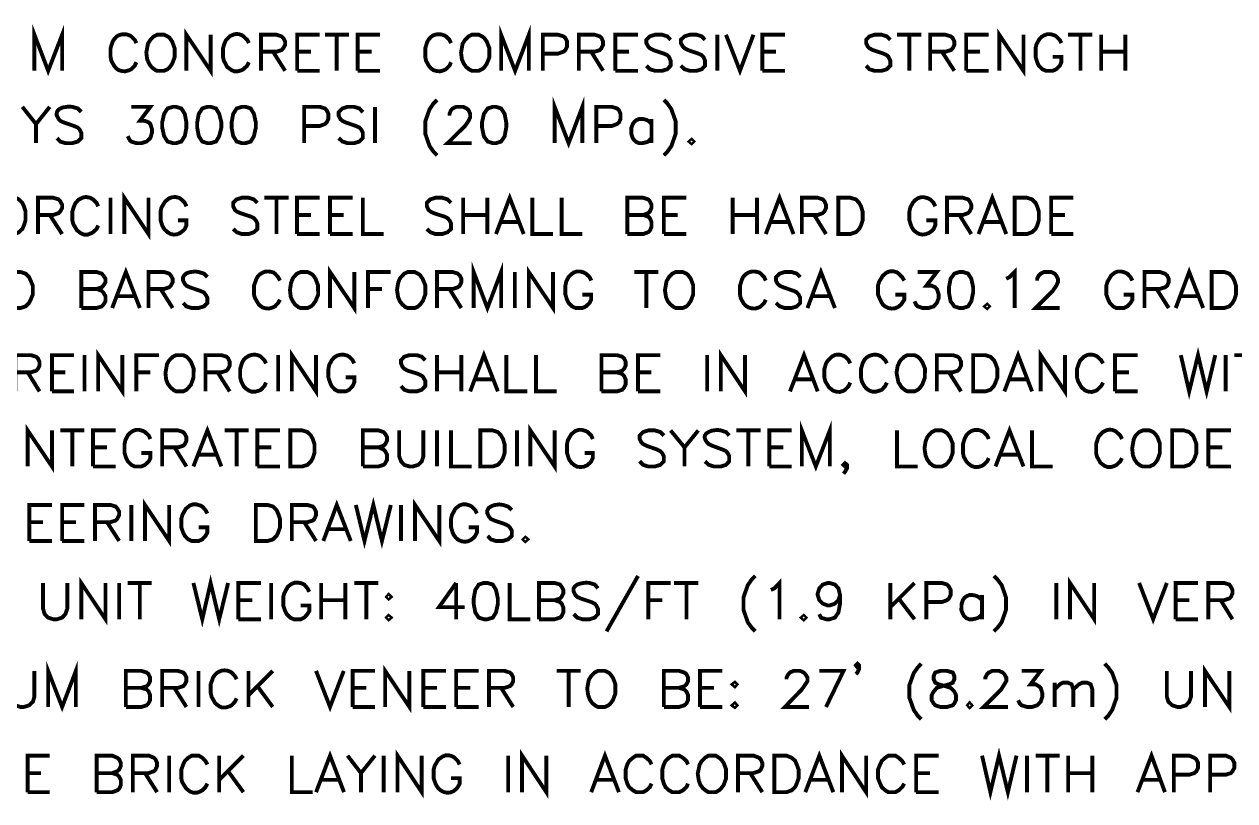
# Model space of a CAD drawing. Header units: millimetres. Extents: x 14 to 202, y 15 to 268.
# Drawn here: x 53.7 to 133.1, y 75.5 to 126.4 of the extents above; entities that cross this region are included whole.
import ezdxf

# ---------------------------------------------------------------- set-up
doc = ezdxf.new("R2010")
doc.units = ezdxf.units.MM
doc.layers.add('P', color=7, linetype='Continuous')

msp = doc.modelspace()

# ---------------------------------------------------------------- linework, layer by layer
at = {"layer": 'P', "const_width": 0.254}
for points in [[(54.416, 123.366), (54.416, 125.73), (55.316, 123.366), (56.233, 125.73), (56.233, 123.366)], [(85.019, 123.366), (85.019, 125.73), (85.937, 123.366), (86.836, 125.73), (86.836, 123.366)], [(61.101, 125.183), (60.995, 125.395), (60.766, 125.624), (60.678, 125.677), (60.484, 125.748), (60.29, 125.765), (60.113, 125.748), (59.937, 125.695), (59.778, 125.589), (59.655, 125.448), (59.549, 125.289), (59.514, 125.183), (59.408, 124.848), (59.408, 124.284), (59.461, 124.019), (59.637, 123.702), (59.778, 123.525), (59.955, 123.402), (60.166, 123.349), (60.378, 123.331), (60.625, 123.402), (60.766, 123.472), (60.995, 123.702), (61.101, 123.931)], [(62.459, 125.73), (62.248, 125.624), (62.018, 125.395), (61.86, 125.148), (61.754, 124.566), (61.807, 124.125), (61.93, 123.843), (62.089, 123.613), (62.318, 123.437), (62.459, 123.366), (62.918, 123.366), (63.147, 123.472), (63.271, 123.578), (63.447, 123.825), (63.606, 124.248), (63.606, 124.848), (63.447, 125.289), (63.271, 125.536), (63.147, 125.624), (62.918, 125.73), (62.459, 125.73), (62.459, 125.73)], [(64.382, 123.366), (64.382, 125.73), (65.969, 123.366), (65.969, 125.73)], [(68.474, 125.183), (68.368, 125.395), (68.121, 125.624), (68.033, 125.695), (67.839, 125.765), (67.663, 125.783), (67.486, 125.748), (67.239, 125.642), (66.975, 125.377), (66.887, 125.183), (66.781, 124.848), (66.781, 124.284), (66.834, 124.037), (67.063, 123.613), (67.328, 123.419), (67.522, 123.331), (67.751, 123.331), (67.998, 123.402), (68.121, 123.472), (68.368, 123.702), (68.474, 123.931)], [(69.268, 123.366), (69.268, 125.73), (70.291, 125.73), (70.626, 125.624), (70.732, 125.518), (70.855, 125.289), (70.855, 125.06), (70.732, 124.848), (70.626, 124.725), (70.291, 124.619), (69.268, 124.619)], [(71.649, 123.366), (71.649, 125.73), (73.131, 125.73)], [(73.466, 125.73), (75.053, 125.73)], [(74.242, 125.73), (74.242, 123.366)], [(75.618, 123.366), (75.618, 125.73), (77.082, 125.73)], [(81.739, 125.183), (81.633, 125.395), (81.403, 125.624), (81.315, 125.677), (81.121, 125.748), (80.927, 125.765), (80.751, 125.748), (80.574, 125.695), (80.416, 125.589), (80.292, 125.448), (80.186, 125.289), (80.151, 125.183), (80.045, 124.848), (80.045, 124.284), (80.098, 124.019), (80.275, 123.702), (80.416, 123.525), (80.592, 123.402), (80.804, 123.349), (81.015, 123.331), (81.262, 123.402), (81.403, 123.472), (81.633, 123.702), (81.739, 123.931)], [(83.097, 125.73), (82.885, 125.624), (82.656, 125.395), (82.497, 125.148), (82.391, 124.566), (82.444, 124.125), (82.568, 123.843), (82.726, 123.613), (82.956, 123.437), (83.097, 123.366), (83.555, 123.366), (83.767, 123.472), (83.891, 123.56), (84.067, 123.807), (84.243, 124.231), (84.243, 124.866), (84.067, 125.307), (83.891, 125.536), (83.767, 125.624), (83.555, 125.73), (83.097, 125.73), (83.097, 125.73)], [(87.753, 123.366), (87.753, 125.73), (88.759, 125.73), (89.112, 125.624), (89.235, 125.518), (89.341, 125.289), (89.341, 124.954), (89.235, 124.725), (89.112, 124.619), (88.759, 124.495), (87.753, 124.495)], [(90.117, 123.366), (90.117, 125.73), (91.158, 125.73), (91.493, 125.624), (91.599, 125.518), (91.705, 125.289), (91.705, 125.06), (91.599, 124.848), (91.493, 124.725), (91.158, 124.619), (90.117, 124.619)], [(92.516, 123.366), (92.516, 125.73), (93.998, 125.73)], [(96.132, 125.395), (95.92, 125.624), (95.585, 125.73), (95.109, 125.73), (94.774, 125.624), (94.544, 125.395), (94.544, 125.183), (94.668, 124.954), (94.774, 124.848), (95.003, 124.725), (95.691, 124.495), (95.92, 124.389), (96.026, 124.284), (96.132, 124.037), (96.132, 123.702), (95.92, 123.472), (95.585, 123.366), (95.109, 123.366), (94.774, 123.472), (94.544, 123.702)], [(98.39, 125.395), (98.178, 125.624), (97.843, 125.73), (97.384, 125.73), (97.049, 125.624), (96.802, 125.395), (96.802, 125.183), (96.943, 124.954), (97.049, 124.848), (97.278, 124.725), (97.949, 124.495), (98.178, 124.389), (98.284, 124.284), (98.39, 124.037), (98.39, 123.702), (98.178, 123.472), (97.843, 123.366), (97.384, 123.366), (97.049, 123.472), (96.802, 123.702)], [(99.201, 125.73), (99.201, 123.366)], [(99.766, 125.73), (100.683, 123.366), (101.565, 125.73)], [(102.147, 123.366), (102.147, 125.73), (103.628, 125.73)], [(110.543, 125.395), (110.314, 125.624), (109.978, 125.73), (109.502, 125.73), (109.167, 125.624), (108.955, 125.395), (108.955, 125.183), (109.061, 124.954), (109.167, 124.848), (109.396, 124.725), (110.084, 124.495), (110.314, 124.389), (110.419, 124.284), (110.543, 124.037), (110.543, 123.702), (110.314, 123.472), (109.978, 123.366), (109.502, 123.366), (109.167, 123.472), (108.955, 123.702)], [(110.984, 125.73), (112.571, 125.73)], [(111.795, 125.73), (111.795, 123.366)], [(113.153, 123.366), (113.153, 125.73), (114.159, 125.73), (114.512, 125.624), (114.635, 125.518), (114.741, 125.289), (114.741, 125.06), (114.635, 124.848), (114.512, 124.725), (114.159, 124.619), (113.153, 124.619)], [(115.517, 123.366), (115.517, 125.73), (116.999, 125.73)], [(117.687, 123.366), (117.687, 125.73), (119.274, 123.366), (119.274, 125.73)], [(121.761, 125.183), (121.655, 125.395), (121.426, 125.624), (121.303, 125.695), (121.056, 125.765), (120.826, 125.765), (120.632, 125.695), (120.456, 125.589), (120.297, 125.413), (120.121, 125.095), (120.068, 124.848), (120.068, 124.284), (120.174, 123.931), (120.28, 123.702), (120.509, 123.472), (120.756, 123.366), (121.197, 123.366), (121.426, 123.472), (121.655, 123.702), (121.761, 123.931), (121.761, 124.284), (121.197, 124.284)], [(122.202, 125.73), (123.79, 125.73)], [(123.014, 125.73), (123.014, 123.366)], [(124.372, 125.73), (124.372, 123.366)], [(125.959, 125.73), (125.959, 123.366)], [(70.062, 124.619), (70.855, 123.366)], [(71.649, 124.619), (72.549, 124.619)], [(75.618, 124.619), (76.535, 124.619)], [(90.928, 124.619), (91.705, 123.366)], [(92.516, 124.619), (93.416, 124.619)], [(102.147, 124.619), (103.046, 124.619)], [(113.93, 124.619), (114.741, 123.366)], [(115.517, 124.619), (116.434, 124.619)], [(124.372, 124.619), (125.959, 124.619)], [(71.649, 123.366), (73.131, 123.366)], [(75.618, 123.366), (77.082, 123.366)], [(92.516, 123.366), (93.998, 123.366)], [(102.147, 123.366), (103.628, 123.366)], [(115.517, 123.366), (116.999, 123.366)], [(80.821, 121.461), (80.592, 121.232), (80.328, 120.844), (80.045, 120.05), (80.045, 119.239), (80.328, 118.428), (80.592, 118.057), (80.821, 117.828)], [(88.53, 118.622), (88.53, 121.003), (89.447, 118.622), (90.346, 121.003), (90.346, 118.622)], [(95.691, 121.461), (95.92, 121.232), (96.185, 120.844), (96.467, 120.05), (96.467, 119.239), (96.185, 118.428), (95.92, 118.057), (95.691, 117.828)], [(53.622, 121.003), (54.522, 119.874), (54.522, 118.622)], [(55.421, 121.003), (54.522, 119.874)], [(57.485, 120.668), (57.256, 120.897), (56.903, 121.003), (56.656, 121.02), (56.303, 120.968), (56.109, 120.897), (55.951, 120.773), (55.898, 120.668), (55.88, 120.579), (55.88, 120.438), (56.003, 120.209), (56.109, 120.086), (56.339, 119.98), (57.009, 119.75), (57.256, 119.645), (57.362, 119.539), (57.485, 119.309), (57.485, 118.957), (57.256, 118.727), (56.903, 118.622), (56.444, 118.622), (56.109, 118.727), (55.898, 118.957)], [(60.766, 121.003), (62.018, 121.003), (61.33, 120.086), (61.666, 120.086), (61.913, 119.98), (62.018, 119.874), (62.124, 119.539), (62.124, 119.309), (62.018, 118.957), (61.771, 118.727), (61.436, 118.622), (61.101, 118.622), (60.766, 118.727), (60.66, 118.833), (60.537, 119.08)], [(63.5, 121.003), (63.147, 120.897), (62.918, 120.544), (62.794, 119.98), (62.794, 119.645), (62.918, 119.08), (63.147, 118.727), (63.5, 118.622), (63.712, 118.622), (64.047, 118.727), (64.276, 119.08), (64.382, 119.645), (64.382, 119.98), (64.276, 120.544), (64.047, 120.897), (63.712, 121.003), (63.5, 121.003), (63.5, 121.003)], [(65.758, 121.003), (65.423, 120.897), (65.193, 120.544), (65.088, 119.98), (65.088, 119.645), (65.193, 119.08), (65.423, 118.727), (65.758, 118.622), (65.969, 118.622), (66.322, 118.727), (66.534, 119.08), (66.675, 119.645), (66.675, 119.98), (66.534, 120.544), (66.322, 120.897), (65.969, 121.003), (65.758, 121.003), (65.758, 121.003)], [(68.016, 121.003), (67.68, 120.897), (67.451, 120.544), (67.345, 119.98), (67.345, 119.645), (67.451, 119.08), (67.68, 118.727), (68.016, 118.622), (68.263, 118.622), (68.598, 118.727), (68.809, 119.08), (68.933, 119.645), (68.933, 119.98), (68.809, 120.544), (68.598, 120.897), (68.263, 121.003), (68.016, 121.003), (68.016, 121.003)], [(72.108, 118.622), (72.108, 121.003), (73.131, 121.003), (73.466, 120.897), (73.572, 120.791), (73.695, 120.544), (73.695, 120.209), (73.572, 119.98), (73.466, 119.874), (73.131, 119.75), (72.108, 119.75)], [(75.953, 120.65), (75.724, 120.897), (75.389, 121.003), (74.948, 121.003), (74.613, 120.897), (74.366, 120.65), (74.366, 120.421), (74.471, 120.209), (74.613, 120.086), (74.824, 119.98), (75.494, 119.75), (75.724, 119.645), (75.83, 119.539), (75.953, 119.309), (75.953, 118.957), (75.724, 118.727), (75.389, 118.622), (74.948, 118.622), (74.613, 118.727), (74.366, 118.957)], [(76.747, 121.003), (76.747, 118.622)], [(81.633, 120.421), (81.633, 120.544), (81.739, 120.791), (81.844, 120.897), (82.074, 121.003), (82.55, 121.003), (82.762, 120.897), (82.885, 120.791), (82.991, 120.544), (82.991, 120.315), (82.885, 120.086), (82.656, 119.75), (81.509, 118.622), (83.097, 118.622)], [(84.473, 121.003), (84.138, 120.897), (83.891, 120.544), (83.767, 119.98), (83.767, 119.645), (83.891, 119.063), (84.138, 118.727), (84.473, 118.622), (84.684, 118.622), (85.019, 118.727), (85.249, 119.063), (85.355, 119.645), (85.355, 119.98), (85.249, 120.544), (85.019, 120.897), (84.684, 121.003), (84.473, 121.003), (84.473, 121.003)], [(91.264, 118.622), (91.264, 121.003), (92.287, 121.003), (92.622, 120.897), (92.745, 120.791), (92.851, 120.544), (92.851, 120.209), (92.745, 119.98), (92.622, 119.874), (92.287, 119.75), (91.264, 119.75)], [(94.88, 119.874), (94.668, 120.086), (94.527, 120.156), (94.298, 120.209), (94.086, 120.209), (93.909, 120.138), (93.768, 120.033), (93.663, 119.892), (93.557, 119.627), (93.557, 119.239), (93.645, 118.957), (93.751, 118.816), (93.892, 118.692), (94.068, 118.622), (94.28, 118.622), (94.527, 118.674), (94.668, 118.727), (94.88, 118.957)], [(94.88, 120.209), (94.88, 118.622)], [(97.508, 118.833), (97.384, 118.727), (97.508, 118.622), (97.614, 118.727), (97.508, 118.833), (97.508, 118.833)], [(52.723, 115.041), (52.476, 114.935), (52.246, 114.706), (52.123, 114.459), (52.017, 113.859), (52.07, 113.4), (52.176, 113.136), (52.352, 112.889), (52.582, 112.713), (52.723, 112.66), (53.164, 112.66), (53.393, 112.783), (53.622, 112.995), (53.728, 113.224), (53.834, 113.559), (53.834, 114.141), (53.728, 114.476), (53.622, 114.706), (53.393, 114.935), (53.164, 115.041), (52.723, 115.041), (52.723, 115.041)], [(54.645, 112.66), (54.645, 115.041), (55.651, 115.041), (56.003, 114.935), (56.109, 114.812), (56.233, 114.582), (56.233, 114.371), (56.109, 114.141), (56.003, 114.035), (55.651, 113.912), (54.645, 113.912)], [(58.596, 114.476), (58.491, 114.706), (58.261, 114.935), (58.067, 115.041), (57.785, 115.094), (57.609, 115.058), (57.45, 114.988), (57.291, 114.9), (57.097, 114.67), (57.009, 114.476), (56.903, 114.141), (56.903, 113.559), (56.956, 113.33), (57.203, 112.907), (57.485, 112.695), (57.679, 112.624), (57.908, 112.624), (58.138, 112.713), (58.261, 112.783), (58.491, 112.995), (58.596, 113.224)], [(59.408, 115.041), (59.408, 112.66)], [(60.307, 112.66), (60.307, 115.041), (61.895, 112.66), (61.895, 115.041)], [(64.382, 114.476), (64.276, 114.706), (64.047, 114.935), (63.923, 115.023), (63.676, 115.094), (63.447, 115.076), (63.253, 115.006), (62.988, 114.794), (62.742, 114.388), (62.689, 114.141), (62.689, 113.559), (62.794, 113.224), (62.918, 112.995), (63.165, 112.765), (63.359, 112.66), (63.553, 112.624), (63.765, 112.642), (63.976, 112.73), (64.17, 112.889), (64.276, 112.995), (64.382, 113.224), (64.382, 113.559), (63.835, 113.559)], [(69.039, 114.706), (68.809, 114.935), (68.457, 115.041), (68.016, 115.041), (67.68, 114.935), (67.451, 114.706), (67.451, 114.476), (67.557, 114.247), (67.68, 114.141), (67.91, 114.035), (68.598, 113.806), (68.809, 113.7), (68.933, 113.559), (69.039, 113.348), (69.039, 112.995), (68.809, 112.783), (68.457, 112.66), (68.016, 112.66), (67.68, 112.783), (67.451, 112.995)], [(69.497, 115.041), (71.085, 115.041)], [(70.291, 115.041), (70.291, 112.66)], [(71.632, 112.66), (71.632, 115.041), (73.113, 115.041)], [(73.801, 112.66), (73.801, 115.041), (75.283, 115.041)], [(75.953, 115.041), (75.953, 112.66), (77.311, 112.66)], [(81.739, 114.706), (81.509, 114.935), (81.157, 115.041), (80.716, 115.041), (80.38, 114.935), (80.151, 114.706), (80.151, 114.476), (80.257, 114.247), (80.38, 114.141), (80.592, 114.035), (81.298, 113.806), (81.509, 113.7), (81.633, 113.559), (81.739, 113.348), (81.739, 112.995), (81.509, 112.783), (81.157, 112.66), (80.716, 112.66), (80.38, 112.783), (80.151, 112.995)], [(82.532, 115.041), (82.532, 112.66)], [(84.12, 115.041), (84.12, 112.66)], [(84.684, 112.66), (85.584, 115.041), (86.501, 112.66)], [(87.066, 115.041), (87.066, 112.66), (88.424, 112.66)], [(88.988, 115.041), (88.988, 112.66), (90.346, 112.66)], [(93.292, 112.66), (93.292, 115.041), (94.333, 115.041), (94.668, 114.935), (94.774, 114.812), (94.88, 114.582), (94.88, 114.371), (94.774, 114.141), (94.668, 114.035), (94.333, 113.912), (93.292, 113.912)], [(95.691, 112.66), (95.691, 115.041), (97.173, 115.041)], [(100.207, 115.041), (100.207, 112.66)], [(101.794, 115.041), (101.794, 112.66)], [(102.376, 112.66), (103.276, 115.041), (104.193, 112.66)], [(104.74, 112.66), (104.74, 115.041), (105.78, 115.041), (106.116, 114.935), (106.221, 114.812), (106.327, 114.582), (106.327, 114.371), (106.221, 114.141), (106.116, 114.035), (105.78, 113.912), (104.74, 113.912)], [(107.139, 112.66), (107.139, 115.041), (107.915, 115.041), (108.285, 114.935), (108.497, 114.706), (108.62, 114.476), (108.726, 114.141), (108.726, 113.559), (108.62, 113.224), (108.497, 112.995), (108.285, 112.783), (107.915, 112.66), (107.139, 112.66), (107.139, 112.66)], [(113.489, 114.476), (113.383, 114.706), (113.153, 114.935), (113.012, 115.006), (112.765, 115.076), (112.554, 115.076), (112.342, 115.006), (112.166, 114.882), (112.025, 114.723), (111.848, 114.406), (111.795, 114.141), (111.795, 113.559), (111.901, 113.224), (111.954, 113.101), (112.078, 112.907), (112.254, 112.765), (112.448, 112.66), (112.66, 112.624), (112.889, 112.66), (113.101, 112.748), (113.295, 112.889), (113.383, 112.995), (113.489, 113.224), (113.489, 113.559), (112.907, 113.559)], [(114.265, 112.66), (114.265, 115.041), (115.305, 115.041), (115.641, 114.935), (115.746, 114.812), (115.852, 114.582), (115.852, 114.371), (115.746, 114.141), (115.641, 114.035), (115.305, 113.912), (114.265, 113.912)], [(116.328, 112.66), (117.228, 115.041), (118.145, 112.66)], [(118.692, 112.66), (118.692, 115.041), (119.503, 115.041), (119.839, 114.935), (120.068, 114.706), (120.174, 114.476), (120.28, 114.141), (120.28, 113.559), (120.174, 113.224), (120.068, 112.995), (119.839, 112.783), (119.503, 112.66), (118.692, 112.66), (118.692, 112.66)], [(121.091, 112.66), (121.091, 115.041), (122.537, 115.041)], [(55.421, 113.912), (56.233, 112.66)], [(71.632, 113.912), (72.549, 113.912)], [(73.801, 113.912), (74.701, 113.912)], [(82.532, 113.912), (84.12, 113.912)], [(85.019, 113.453), (86.166, 113.453)], [(94.333, 113.912), (94.668, 113.806), (94.774, 113.7), (94.88, 113.453), (94.88, 113.118), (94.774, 112.889), (94.668, 112.783), (94.333, 112.66), (93.292, 112.66)], [(95.691, 113.912), (96.591, 113.912)], [(100.207, 113.912), (101.794, 113.912)], [(102.711, 113.453), (103.858, 113.453)], [(105.551, 113.912), (106.327, 112.66)], [(115.076, 113.912), (115.852, 112.66)], [(116.664, 113.453), (117.81, 113.453)], [(121.091, 113.912), (121.991, 113.912)], [(71.632, 112.66), (73.113, 112.66)], [(73.801, 112.66), (75.283, 112.66)], [(95.691, 112.66), (97.173, 112.66)], [(121.091, 112.66), (122.537, 112.66)], [(59.514, 107.809), (60.413, 110.173), (61.33, 107.809)], [(73.801, 107.809), (73.801, 110.173), (75.389, 107.809), (75.389, 110.173)], [(83.22, 107.809), (83.22, 110.173), (84.12, 107.809), (85.019, 110.173), (85.019, 107.809)], [(86.836, 107.809), (86.836, 110.173), (88.424, 107.809), (88.424, 110.173)], [(105.11, 107.809), (105.992, 110.173), (106.909, 107.809)], [(111.46, 109.608), (111.319, 109.837), (111.09, 110.067), (110.966, 110.155), (110.719, 110.225), (110.49, 110.208), (110.296, 110.137), (110.049, 109.926), (109.802, 109.52), (109.732, 109.273), (109.732, 108.691), (109.873, 108.356), (109.926, 108.25), (110.049, 108.038), (110.225, 107.897), (110.419, 107.809), (110.631, 107.774), (110.843, 107.791), (111.054, 107.879), (111.248, 108.038), (111.319, 108.144), (111.46, 108.356), (111.46, 108.691), (110.878, 108.691)], [(118.145, 109.732), (118.357, 109.837), (118.692, 110.173), (118.692, 107.809)], [(129.258, 107.809), (130.14, 110.173), (131.057, 107.809)], [(52.723, 107.809), (52.723, 110.173), (53.499, 110.173), (53.834, 110.067), (54.063, 109.837), (54.169, 109.608), (54.31, 109.273), (54.31, 108.691), (54.169, 108.356), (54.063, 108.144), (53.834, 107.915), (53.499, 107.809), (52.723, 107.809), (52.723, 107.809)], [(57.485, 107.809), (57.485, 110.173), (58.491, 110.173), (58.826, 110.067), (58.932, 109.943), (59.073, 109.732), (59.073, 109.502), (58.932, 109.273), (58.826, 109.167), (58.491, 109.061), (57.485, 109.061)], [(61.895, 107.809), (61.895, 110.173), (62.918, 110.173), (63.253, 110.067), (63.359, 109.943), (63.482, 109.732), (63.482, 109.502), (63.359, 109.273), (63.253, 109.167), (62.918, 109.061), (61.895, 109.061)], [(65.758, 109.837), (65.528, 110.067), (65.176, 110.173), (64.946, 110.208), (64.576, 110.155), (64.382, 110.084), (64.241, 109.961), (64.17, 109.855), (64.153, 109.767), (64.153, 109.626), (64.276, 109.396), (64.382, 109.273), (64.611, 109.167), (65.282, 108.938), (65.528, 108.832), (65.634, 108.691), (65.758, 108.479), (65.758, 108.144), (65.528, 107.915), (65.176, 107.809), (64.735, 107.809), (64.382, 107.915), (64.17, 108.144)], [(70.52, 109.608), (70.397, 109.837), (70.185, 110.067), (70.097, 110.137), (69.903, 110.19), (69.709, 110.208), (69.533, 110.19), (69.356, 110.12), (69.197, 110.014), (69.056, 109.873), (68.968, 109.714), (68.933, 109.608), (68.809, 109.273), (68.809, 108.691), (68.88, 108.462), (69.127, 108.038), (69.374, 107.844), (69.585, 107.791), (69.797, 107.774), (70.044, 107.844), (70.185, 107.915), (70.397, 108.144), (70.52, 108.356)], [(71.878, 110.173), (71.632, 110.067), (71.42, 109.837), (71.349, 109.732), (71.243, 109.449), (71.173, 108.991), (71.226, 108.532), (71.349, 108.268), (71.508, 108.038), (71.737, 107.862), (71.878, 107.809), (72.319, 107.809), (72.549, 107.915), (72.672, 108.021), (72.849, 108.268), (73.025, 108.691), (73.007, 109.308), (72.849, 109.732), (72.672, 109.978), (72.549, 110.067), (72.319, 110.173), (71.878, 110.173), (71.878, 110.173)], [(76.288, 107.809), (76.288, 110.173), (77.77, 110.173)], [(78.899, 110.173), (78.669, 110.067), (78.458, 109.837), (78.37, 109.732), (78.264, 109.449), (78.193, 108.991), (78.264, 108.532), (78.37, 108.268), (78.546, 108.038), (78.758, 107.862), (78.899, 107.809), (79.357, 107.809), (79.569, 107.915), (79.693, 108.021), (79.887, 108.268), (80.045, 108.691), (80.045, 109.308), (79.869, 109.732), (79.693, 109.978), (79.569, 110.067), (79.357, 110.173), (78.899, 110.173), (78.899, 110.173)], [(80.821, 107.809), (80.821, 110.173), (81.844, 110.173), (82.18, 110.067), (82.303, 109.943), (82.409, 109.732), (82.409, 109.502), (82.303, 109.273), (82.18, 109.167), (81.844, 109.061), (80.821, 109.061)], [(85.919, 110.173), (85.919, 107.809)], [(90.928, 109.608), (90.823, 109.837), (90.576, 110.067), (90.452, 110.137), (90.205, 110.208), (89.976, 110.208), (89.782, 110.137), (89.606, 110.014), (89.447, 109.855), (89.288, 109.538), (89.235, 109.273), (89.235, 108.691), (89.341, 108.356), (89.447, 108.144), (89.676, 107.915), (89.905, 107.809), (90.346, 107.809), (90.576, 107.915), (90.823, 108.144), (90.928, 108.356), (90.928, 108.691), (90.346, 108.691)], [(93.751, 110.173), (95.338, 110.173)], [(94.544, 110.173), (94.544, 107.809)], [(96.467, 110.173), (96.255, 110.067), (96.026, 109.837), (95.867, 109.573), (95.762, 108.973), (95.832, 108.532), (95.938, 108.268), (96.114, 108.056), (96.326, 107.879), (96.467, 107.809), (96.926, 107.809), (97.173, 107.915), (97.278, 108.021), (97.455, 108.268), (97.614, 108.691), (97.614, 109.308), (97.455, 109.732), (97.278, 109.978), (97.173, 110.067), (96.926, 110.173), (96.467, 110.173), (96.467, 110.173)], [(102.376, 109.608), (102.27, 109.837), (102.041, 110.067), (101.953, 110.137), (101.759, 110.19), (101.565, 110.208), (101.388, 110.19), (101.212, 110.12), (101.053, 110.014), (100.912, 109.873), (100.824, 109.714), (100.789, 109.608), (100.683, 109.273), (100.683, 108.691), (100.736, 108.444), (100.912, 108.126), (101.053, 107.968), (101.247, 107.844), (101.441, 107.791), (101.671, 107.774), (101.918, 107.844), (102.041, 107.915), (102.27, 108.144), (102.376, 108.356)], [(104.634, 109.837), (104.405, 110.067), (104.069, 110.173), (103.628, 110.173), (103.293, 110.067), (103.046, 109.837), (103.046, 109.608), (103.152, 109.396), (103.293, 109.273), (103.523, 109.167), (104.193, 108.938), (104.405, 108.832), (104.528, 108.691), (104.634, 108.479), (104.634, 108.144), (104.405, 107.915), (104.069, 107.809), (103.628, 107.809), (103.293, 107.915), (103.046, 108.144)], [(112.342, 110.173), (113.594, 110.173), (112.907, 109.273), (113.259, 109.273), (113.489, 109.167), (113.594, 109.061), (113.718, 108.691), (113.718, 108.479), (113.594, 108.144), (113.383, 107.915), (113.048, 107.809), (112.677, 107.809), (112.342, 107.915), (112.236, 108.021), (112.13, 108.25)], [(115.076, 110.173), (114.741, 110.067), (114.494, 109.732), (114.388, 109.167), (114.388, 108.832), (114.494, 108.25), (114.741, 107.915), (115.076, 107.809), (115.305, 107.809), (115.641, 107.915), (115.852, 108.25), (115.976, 108.832), (115.976, 109.167), (115.852, 109.732), (115.641, 110.067), (115.305, 110.173), (115.076, 110.173), (115.076, 110.173)], [(120.174, 109.608), (120.174, 109.732), (120.28, 109.943), (120.403, 110.067), (120.615, 110.173), (121.091, 110.173), (121.32, 110.067), (121.426, 109.943), (121.532, 109.732), (121.532, 109.502), (121.426, 109.273), (121.197, 108.938), (120.068, 107.809), (121.655, 107.809)], [(126.418, 109.608), (126.294, 109.837), (126.083, 110.067), (125.942, 110.137), (125.695, 110.208), (125.465, 110.208), (125.271, 110.137), (125.024, 109.943), (124.778, 109.52), (124.707, 109.273), (124.707, 108.691), (124.83, 108.356), (124.936, 108.144), (125.166, 107.915), (125.377, 107.809), (125.853, 107.809), (126.083, 107.915), (126.294, 108.144), (126.418, 108.356), (126.418, 108.691), (125.853, 108.691)], [(127.212, 107.809), (127.212, 110.173), (128.217, 110.173), (128.552, 110.067), (128.693, 109.943), (128.799, 109.732), (128.799, 109.502), (128.693, 109.273), (128.552, 109.167), (128.217, 109.061), (127.212, 109.061)], [(131.621, 107.809), (131.621, 110.173), (132.433, 110.173), (132.768, 110.067), (132.98, 109.837), (133.103, 109.608), (133.209, 109.273), (133.209, 108.691), (133.103, 108.356), (132.98, 108.144), (132.768, 107.915), (132.433, 107.809), (131.621, 107.809), (131.621, 107.809)], [(58.491, 109.061), (58.826, 108.938), (58.932, 108.832), (59.073, 108.585), (59.073, 108.25), (58.932, 108.021), (58.826, 107.915), (58.491, 107.809), (57.485, 107.809)], [(62.689, 109.061), (63.482, 107.809)], [(76.288, 109.061), (77.205, 109.061)], [(81.633, 109.061), (82.409, 107.809)], [(128.005, 109.061), (128.799, 107.809)], [(59.849, 108.585), (60.995, 108.585)], [(105.445, 108.585), (106.557, 108.585)], [(116.893, 108.021), (116.769, 107.915), (116.893, 107.809), (116.999, 107.915), (116.893, 108.021), (116.893, 108.021)], [(129.593, 108.585), (130.722, 108.585)], [(53.164, 102.341), (53.164, 104.722), (54.187, 104.722), (54.522, 104.616), (54.645, 104.51), (54.751, 104.281), (54.751, 104.034), (54.645, 103.823), (54.522, 103.699), (54.187, 103.593), (53.164, 103.593)], [(55.563, 102.341), (55.563, 104.722), (57.009, 104.722)], [(57.697, 104.722), (57.697, 102.341)], [(58.596, 102.341), (58.596, 104.722), (60.184, 102.341), (60.184, 104.722)], [(61.101, 102.341), (61.101, 104.722), (62.583, 104.722)], [(63.712, 104.722), (63.5, 104.616), (63.253, 104.387), (63.112, 104.14), (63.006, 103.54), (63.059, 103.099), (63.165, 102.835), (63.341, 102.605), (63.571, 102.411), (63.712, 102.341), (64.17, 102.341), (64.382, 102.447), (64.488, 102.553), (64.682, 102.782), (64.841, 103.223), (64.858, 103.84), (64.682, 104.281), (64.505, 104.51), (64.382, 104.616), (64.17, 104.722), (63.712, 104.722), (63.712, 104.722)], [(65.634, 102.341), (65.634, 104.722), (66.675, 104.722), (67.01, 104.616), (67.116, 104.51), (67.222, 104.281), (67.222, 104.034), (67.116, 103.823), (67.01, 103.699), (66.675, 103.593), (65.634, 103.593)], [(69.603, 104.175), (69.497, 104.387), (69.268, 104.616), (69.18, 104.669), (68.986, 104.74), (68.809, 104.757), (68.615, 104.722), (68.457, 104.669), (68.298, 104.563), (68.157, 104.44), (68.051, 104.263), (68.016, 104.175), (67.91, 103.823), (67.91, 103.258), (67.98, 102.993), (68.139, 102.676), (68.298, 102.517), (68.474, 102.394), (68.668, 102.323), (68.898, 102.323), (69.144, 102.394), (69.268, 102.447), (69.497, 102.694), (69.603, 102.923)], [(70.397, 104.722), (70.397, 102.341)], [(71.296, 102.341), (71.296, 104.722), (72.884, 102.341), (72.884, 104.722)], [(75.389, 104.175), (75.283, 104.387), (75.053, 104.616), (74.93, 104.687), (74.683, 104.757), (74.454, 104.74), (74.26, 104.687), (74.066, 104.563), (73.925, 104.405), (73.748, 104.087), (73.695, 103.823), (73.695, 103.258), (73.801, 102.923), (73.907, 102.694), (74.136, 102.447), (74.366, 102.341), (74.824, 102.341), (75.053, 102.447), (75.283, 102.694), (75.389, 102.923), (75.389, 103.258), (74.824, 103.258)], [(80.045, 104.387), (79.816, 104.616), (79.481, 104.722), (79.005, 104.722), (78.669, 104.616), (78.458, 104.387), (78.458, 104.175), (78.564, 103.928), (78.669, 103.823), (78.899, 103.699), (79.587, 103.487), (79.816, 103.364), (79.922, 103.258), (80.045, 103.029), (80.045, 102.694), (79.816, 102.447), (79.481, 102.341), (79.005, 102.341), (78.669, 102.447), (78.458, 102.694)], [(80.821, 104.722), (80.821, 102.341)], [(82.409, 104.722), (82.409, 102.341)], [(82.991, 102.341), (83.891, 104.722), (84.808, 102.341)], [(85.355, 104.722), (85.355, 102.341), (86.73, 102.341)], [(87.313, 104.722), (87.313, 102.341), (88.653, 102.341)], [(91.599, 102.341), (91.599, 104.722), (92.622, 104.722), (92.957, 104.616), (93.08, 104.51), (93.186, 104.281), (93.186, 104.034), (93.08, 103.823), (92.957, 103.699), (92.622, 103.593), (91.599, 103.593)], [(93.998, 102.341), (93.998, 104.722), (95.462, 104.722)], [(98.531, 104.722), (98.531, 102.341)], [(99.43, 102.341), (99.43, 104.722), (101.018, 102.341), (101.018, 104.722)], [(103.964, 102.341), (104.881, 104.722), (105.78, 102.341)], [(107.915, 104.175), (107.809, 104.387), (107.58, 104.616), (107.491, 104.669), (107.297, 104.74), (107.121, 104.757), (106.945, 104.74), (106.698, 104.616), (106.433, 104.352), (106.327, 104.175), (106.221, 103.823), (106.221, 103.258), (106.274, 103.011), (106.521, 102.605), (106.786, 102.394), (106.998, 102.323), (107.227, 102.306), (107.456, 102.376), (107.58, 102.447), (107.809, 102.694), (107.915, 102.923)], [(110.314, 104.175), (110.208, 104.387), (109.978, 104.616), (109.89, 104.669), (109.696, 104.74), (109.502, 104.757), (109.326, 104.722), (109.149, 104.669), (108.991, 104.563), (108.867, 104.44), (108.761, 104.263), (108.726, 104.175), (108.62, 103.823), (108.62, 103.258), (108.673, 102.993), (108.85, 102.676), (108.991, 102.517), (109.167, 102.394), (109.379, 102.323), (109.59, 102.323), (109.837, 102.394), (109.978, 102.447), (110.208, 102.694), (110.314, 102.923)], [(111.672, 104.722), (111.46, 104.616), (111.213, 104.387), (111.143, 104.263), (111.019, 103.999), (110.949, 103.558), (111.072, 102.941), (111.301, 102.588), (111.531, 102.411), (111.672, 102.341), (112.13, 102.341), (112.342, 102.447), (112.466, 102.553), (112.642, 102.799), (112.801, 103.223), (112.818, 103.84), (112.642, 104.263), (112.466, 104.51), (112.342, 104.616), (112.13, 104.722), (111.672, 104.722), (111.672, 104.722)], [(113.594, 102.341), (113.594, 104.722), (114.635, 104.722), (114.97, 104.616), (115.076, 104.51), (115.182, 104.281), (115.182, 104.034), (115.076, 103.823), (114.97, 103.699), (114.635, 103.593), (113.594, 103.593)], [(115.976, 102.341), (115.976, 104.722), (116.769, 104.722), (117.105, 104.616), (117.334, 104.387), (117.44, 104.175), (117.563, 103.823), (117.563, 103.258), (117.44, 102.923), (117.334, 102.694), (117.105, 102.447), (116.769, 102.341), (115.976, 102.341), (115.976, 102.341)], [(118.022, 102.341), (118.921, 104.722), (119.839, 102.341)], [(120.403, 102.341), (120.403, 104.722), (121.991, 102.341), (121.991, 104.722)], [(124.495, 104.175), (124.372, 104.387), (124.125, 104.616), (124.037, 104.669), (123.86, 104.74), (123.684, 104.757), (123.49, 104.74), (123.243, 104.616), (122.978, 104.352), (122.908, 104.175), (122.784, 103.823), (122.784, 103.258), (122.855, 103.011), (123.084, 102.605), (123.331, 102.394), (123.543, 102.323), (123.754, 102.306), (124.001, 102.376), (124.125, 102.447), (124.372, 102.694), (124.495, 102.923)], [(125.271, 102.341), (125.271, 104.722), (126.753, 104.722)], [(129.593, 104.722), (130.14, 102.341), (130.722, 104.722), (131.286, 102.341), (131.851, 104.722)], [(132.539, 104.722), (132.539, 102.341)], [(133.103, 104.722), (134.691, 104.722)], [(53.975, 103.593), (54.751, 102.341)], [(55.563, 103.593), (56.444, 103.593)], [(61.101, 103.593), (62.018, 103.593)], [(66.428, 103.593), (67.222, 102.341)], [(80.821, 103.593), (82.409, 103.593)], [(83.326, 103.135), (84.473, 103.135)], [(92.622, 103.593), (92.957, 103.487), (93.08, 103.364), (93.186, 103.135), (93.186, 102.799), (93.08, 102.588), (92.957, 102.447), (92.622, 102.341), (91.599, 102.341)], [(93.998, 103.593), (94.88, 103.593)], [(104.299, 103.135), (105.445, 103.135)], [(114.388, 103.593), (115.182, 102.341)], [(118.357, 103.135), (119.503, 103.135)], [(125.271, 103.593), (126.189, 103.593)], [(55.563, 102.341), (57.009, 102.341)], [(93.998, 102.341), (95.462, 102.341)], [(125.271, 102.341), (126.753, 102.341)], [(53.975, 97.42), (53.975, 99.783), (55.563, 97.42), (55.563, 99.783)], [(64.841, 97.42), (65.758, 99.783), (66.675, 97.42)], [(86.942, 97.42), (86.942, 99.783), (88.53, 97.42), (88.53, 99.783)], [(104.74, 97.42), (104.74, 99.783), (105.657, 97.42), (106.574, 99.783), (106.574, 97.42)], [(117.44, 97.42), (118.357, 99.783), (119.274, 97.42)], [(56.109, 99.783), (57.697, 99.783)], [(56.903, 99.783), (56.903, 97.42)], [(58.261, 97.42), (58.261, 99.783), (59.743, 99.783)], [(62.018, 99.219), (61.913, 99.448), (61.666, 99.677), (61.542, 99.748), (61.295, 99.818), (61.066, 99.818), (60.872, 99.748), (60.695, 99.624), (60.537, 99.466), (60.378, 99.131), (60.325, 98.884), (60.325, 98.302), (60.431, 97.966), (60.537, 97.755), (60.766, 97.525), (60.995, 97.42), (61.436, 97.42), (61.666, 97.525), (61.913, 97.755), (62.018, 97.966), (62.018, 98.302), (61.436, 98.302)], [(62.794, 97.42), (62.794, 99.783), (63.835, 99.783), (64.17, 99.677), (64.276, 99.554), (64.382, 99.342), (64.382, 99.113), (64.276, 98.884), (64.17, 98.778), (63.835, 98.672), (62.794, 98.672)], [(66.887, 99.783), (68.474, 99.783)], [(67.68, 99.783), (67.68, 97.42)], [(69.039, 97.42), (69.039, 99.783), (70.52, 99.783)], [(71.191, 97.42), (71.191, 99.783), (71.984, 99.783), (72.319, 99.677), (72.549, 99.448), (72.672, 99.219), (72.778, 98.884), (72.778, 98.302), (72.672, 97.966), (72.549, 97.755), (72.319, 97.525), (71.984, 97.42), (71.191, 97.42), (71.191, 97.42)], [(75.953, 97.42), (75.953, 99.783), (76.976, 99.783), (77.311, 99.677), (77.417, 99.554), (77.541, 99.342), (77.541, 99.113), (77.417, 98.884), (77.311, 98.778), (76.976, 98.672), (75.953, 98.672)], [(78.334, 99.783), (78.334, 98.09), (78.458, 97.755), (78.669, 97.525), (79.005, 97.42), (79.234, 97.42), (79.587, 97.525), (79.816, 97.755), (79.922, 98.09), (79.922, 99.783)], [(80.821, 99.783), (80.821, 97.42)], [(81.739, 99.783), (81.739, 97.42), (83.097, 97.42)], [(83.661, 97.42), (83.661, 99.783), (84.473, 99.783), (84.808, 99.677), (85.019, 99.448), (85.143, 99.219), (85.249, 98.884), (85.249, 98.302), (85.143, 97.966), (85.019, 97.755), (84.808, 97.525), (84.473, 97.42), (83.661, 97.42), (83.661, 97.42)], [(86.06, 99.783), (86.06, 97.42)], [(91.034, 99.219), (90.928, 99.448), (90.699, 99.677), (90.558, 99.748), (90.311, 99.818), (90.099, 99.818), (89.888, 99.748), (89.623, 99.536), (89.394, 99.131), (89.341, 98.884), (89.341, 98.302), (89.447, 97.966), (89.5, 97.843), (89.641, 97.649), (89.817, 97.508), (90.011, 97.402), (90.223, 97.384), (90.435, 97.402), (90.646, 97.49), (90.84, 97.649), (90.928, 97.755), (91.034, 97.966), (91.034, 98.302), (90.488, 98.302)], [(95.691, 99.448), (95.462, 99.677), (95.109, 99.783), (94.668, 99.783), (94.333, 99.677), (94.103, 99.448), (94.103, 99.219), (94.209, 99.007), (94.333, 98.884), (94.544, 98.778), (95.25, 98.531), (95.462, 98.425), (95.585, 98.302), (95.691, 98.09), (95.691, 97.755), (95.462, 97.525), (95.109, 97.42), (94.668, 97.42), (94.333, 97.525), (94.103, 97.755)], [(96.132, 99.783), (97.049, 98.672), (97.049, 97.42)], [(97.949, 99.783), (97.049, 98.672)], [(99.977, 99.448), (99.766, 99.677), (99.43, 99.783), (99.201, 99.818), (98.831, 99.766), (98.619, 99.677), (98.46, 99.572), (98.39, 99.466), (98.372, 99.378), (98.372, 99.289), (98.407, 99.183), (98.513, 99.007), (98.637, 98.884), (98.866, 98.778), (99.536, 98.531), (99.766, 98.425), (99.871, 98.302), (99.977, 98.09), (99.977, 97.755), (99.766, 97.525), (99.43, 97.42), (98.972, 97.42), (98.637, 97.525), (98.39, 97.755)], [(100.453, 99.783), (102.041, 99.783)], [(101.23, 99.783), (101.23, 97.42)], [(102.605, 97.42), (102.605, 99.783), (104.069, 99.783)], [(110.984, 99.783), (110.984, 97.42), (112.342, 97.42)], [(113.489, 99.783), (113.259, 99.677), (113.048, 99.448), (112.959, 99.325), (112.854, 99.06), (112.783, 98.601), (112.854, 98.143), (112.959, 97.878), (113.136, 97.631), (113.348, 97.473), (113.489, 97.42), (113.93, 97.42), (114.159, 97.525), (114.282, 97.631), (114.476, 97.878), (114.635, 98.302), (114.635, 98.919), (114.459, 99.342), (114.282, 99.589), (114.159, 99.677), (113.93, 99.783), (113.489, 99.783), (113.489, 99.783)], [(116.999, 99.219), (116.893, 99.448), (116.664, 99.677), (116.575, 99.73), (116.381, 99.801), (116.187, 99.818), (116.011, 99.801), (115.835, 99.73), (115.676, 99.624), (115.535, 99.483), (115.447, 99.307), (115.411, 99.219), (115.305, 98.884), (115.305, 98.302), (115.358, 98.055), (115.535, 97.737), (115.693, 97.578), (115.87, 97.455), (116.064, 97.384), (116.293, 97.384), (116.54, 97.455), (116.664, 97.525), (116.893, 97.755), (116.999, 97.966)], [(119.839, 99.783), (119.839, 97.42), (121.197, 97.42)], [(125.73, 99.219), (125.624, 99.448), (125.377, 99.677), (125.289, 99.748), (125.095, 99.818), (124.919, 99.836), (124.725, 99.801), (124.478, 99.677), (124.213, 99.395), (124.143, 99.219), (124.037, 98.884), (124.037, 98.302), (124.09, 98.072), (124.319, 97.667), (124.601, 97.455), (124.795, 97.384), (125.024, 97.384), (125.254, 97.455), (125.377, 97.525), (125.624, 97.755), (125.73, 97.966)], [(127.106, 99.783), (126.859, 99.677), (126.63, 99.448), (126.506, 99.201), (126.4, 98.601), (126.453, 98.143), (126.559, 97.878), (126.718, 97.649), (126.947, 97.473), (127.106, 97.42), (127.547, 97.42), (127.776, 97.525), (127.882, 97.614), (128.058, 97.843), (128.217, 98.284), (128.217, 98.919), (128.058, 99.36), (127.882, 99.589), (127.776, 99.677), (127.547, 99.783), (127.106, 99.783), (127.106, 99.783)], [(129.028, 97.42), (129.028, 99.783), (129.805, 99.783), (130.14, 99.677), (130.387, 99.448), (130.493, 99.219), (130.616, 98.884), (130.616, 98.302), (130.493, 97.966), (130.387, 97.755), (130.14, 97.525), (129.805, 97.42), (129.028, 97.42), (129.028, 97.42)], [(131.392, 97.42), (131.392, 99.783), (132.874, 99.783)], [(58.261, 98.672), (59.178, 98.672)], [(63.606, 98.672), (64.382, 97.42)], [(69.039, 98.672), (69.956, 98.672)], [(76.976, 98.672), (77.311, 98.531), (77.417, 98.425), (77.541, 98.196), (77.541, 97.861), (77.417, 97.631), (77.311, 97.525), (76.976, 97.42), (75.953, 97.42)], [(102.605, 98.672), (103.523, 98.672)], [(131.392, 98.672), (132.309, 98.672)], [(65.193, 98.196), (66.322, 98.196)], [(107.703, 97.525), (107.58, 97.42), (107.474, 97.525), (107.58, 97.631), (107.703, 97.525), (107.703, 97.296), (107.58, 97.084), (107.474, 96.943)], [(117.81, 98.196), (118.921, 98.196)], [(58.261, 97.42), (59.743, 97.42)], [(69.039, 97.42), (70.52, 97.42)], [(102.605, 97.42), (104.069, 97.42)], [(131.392, 97.42), (132.874, 97.42)], [(61.666, 92.534), (61.666, 94.897), (63.253, 92.534), (63.253, 94.897)], [(75.494, 94.897), (76.059, 92.534), (76.641, 94.897), (77.205, 92.534), (77.788, 94.897)], [(79.375, 92.534), (79.375, 94.897), (80.963, 92.534), (80.963, 94.897)], [(54.081, 92.534), (54.081, 94.897), (55.563, 94.897)], [(56.233, 92.534), (56.233, 94.897), (57.697, 94.897)], [(58.385, 92.534), (58.385, 94.897), (59.408, 94.897), (59.743, 94.791), (59.849, 94.668), (59.972, 94.456), (59.972, 94.227), (59.849, 93.98), (59.743, 93.874), (59.408, 93.768), (58.385, 93.768)], [(60.766, 94.897), (60.766, 92.534)], [(65.758, 94.333), (65.634, 94.562), (65.423, 94.791), (65.282, 94.862), (65.035, 94.933), (64.805, 94.933), (64.611, 94.862), (64.347, 94.65), (64.117, 94.245), (64.047, 93.98), (64.047, 93.433), (64.17, 93.08), (64.276, 92.869), (64.505, 92.639), (64.735, 92.534), (65.193, 92.534), (65.423, 92.639), (65.634, 92.869), (65.758, 93.08), (65.758, 93.433), (65.193, 93.433)], [(68.933, 92.534), (68.933, 94.897), (69.709, 94.897), (70.062, 94.791), (70.291, 94.562), (70.397, 94.333), (70.52, 93.98), (70.52, 93.433), (70.397, 93.08), (70.291, 92.869), (70.062, 92.639), (69.709, 92.534), (68.933, 92.534), (68.933, 92.534)], [(71.296, 92.534), (71.296, 94.897), (72.319, 94.897), (72.672, 94.791), (72.778, 94.668), (72.884, 94.456), (72.884, 94.227), (72.778, 93.98), (72.672, 93.874), (72.319, 93.768), (71.296, 93.768)], [(73.36, 92.534), (74.242, 94.897), (75.159, 92.534)], [(78.458, 94.897), (78.458, 92.534)], [(83.432, 94.333), (83.326, 94.562), (83.097, 94.791), (82.956, 94.862), (82.726, 94.933), (82.497, 94.933), (82.285, 94.862), (82.021, 94.65), (81.792, 94.227), (81.739, 93.98), (81.739, 93.433), (81.844, 93.08), (81.897, 92.957), (82.038, 92.763), (82.215, 92.604), (82.427, 92.516), (82.638, 92.481), (82.85, 92.516), (83.044, 92.604), (83.238, 92.763), (83.326, 92.869), (83.432, 93.08), (83.432, 93.433), (82.885, 93.433)], [(85.725, 94.562), (85.478, 94.791), (85.143, 94.897), (84.896, 94.933), (84.543, 94.88), (84.349, 94.791), (84.19, 94.686), (84.138, 94.562), (84.102, 94.492), (84.12, 94.333), (84.226, 94.121), (84.349, 93.98), (84.578, 93.874), (85.249, 93.645), (85.478, 93.539), (85.584, 93.433), (85.725, 93.204), (85.725, 92.869), (85.478, 92.639), (85.143, 92.534), (84.684, 92.534), (84.349, 92.639), (84.138, 92.869)], [(54.081, 93.768), (54.98, 93.768)], [(56.233, 93.768), (57.15, 93.768)], [(59.178, 93.768), (59.972, 92.534)], [(72.108, 93.768), (72.884, 92.534)], [(73.695, 93.31), (74.824, 93.31)], [(54.081, 92.534), (55.563, 92.534)], [(56.233, 92.534), (57.697, 92.534)], [(86.607, 92.745), (86.501, 92.639), (86.607, 92.534), (86.73, 92.639), (86.607, 92.745), (86.607, 92.745)], [(54.98, 89.782), (54.98, 88.089), (55.086, 87.736), (55.316, 87.507), (55.651, 87.401), (55.898, 87.401), (56.233, 87.507), (56.444, 87.736), (56.568, 88.089), (56.568, 89.782)], [(57.485, 87.401), (57.485, 89.782), (59.073, 87.401), (59.073, 89.782)], [(59.972, 89.782), (59.972, 87.401)], [(60.519, 89.782), (62.107, 89.782)], [(61.33, 89.782), (61.33, 87.401)], [(64.841, 89.782), (65.423, 87.401), (65.969, 89.782), (66.534, 87.401), (67.116, 89.782)], [(67.786, 87.401), (67.786, 89.782), (69.268, 89.782)], [(69.938, 89.782), (69.938, 87.401)], [(72.443, 89.2), (72.319, 89.429), (72.108, 89.676), (71.967, 89.747), (71.72, 89.8), (71.49, 89.8), (71.296, 89.729), (71.032, 89.535), (70.803, 89.112), (70.732, 88.865), (70.732, 88.3), (70.855, 87.948), (70.961, 87.736), (71.191, 87.507), (71.42, 87.401), (71.878, 87.401), (72.108, 87.507), (72.319, 87.736), (72.443, 87.948), (72.443, 88.3), (71.878, 88.3)], [(73.219, 89.782), (73.219, 87.401)], [(74.807, 89.782), (74.807, 87.401)], [(75.389, 89.782), (76.976, 89.782)], [(76.182, 89.782), (76.182, 87.401)], [(82.074, 89.782), (80.945, 88.194), (82.638, 88.194)], [(82.074, 89.782), (82.074, 87.401)], [(83.891, 89.782), (83.555, 89.676), (83.326, 89.323), (83.22, 88.759), (83.22, 88.424), (83.326, 87.842), (83.555, 87.507), (83.891, 87.401), (84.12, 87.401), (84.473, 87.507), (84.684, 87.842), (84.808, 88.424), (84.808, 88.759), (84.684, 89.323), (84.473, 89.676), (84.12, 89.782), (83.891, 89.782), (83.891, 89.782)], [(85.584, 89.782), (85.584, 87.401), (86.942, 87.401)], [(87.507, 87.401), (87.507, 89.782), (88.53, 89.782), (88.882, 89.676), (88.988, 89.535), (89.094, 89.323), (89.094, 89.094), (88.988, 88.865), (88.882, 88.759), (88.53, 88.653), (87.507, 88.653)], [(91.369, 89.429), (91.158, 89.676), (90.823, 89.782), (90.576, 89.8), (90.223, 89.747), (90.011, 89.676), (89.853, 89.553), (89.782, 89.447), (89.764, 89.359), (89.764, 89.27), (89.8, 89.165), (89.888, 88.988), (90.011, 88.865), (90.241, 88.759), (90.928, 88.53), (91.158, 88.424), (91.264, 88.3), (91.369, 88.089), (91.369, 87.736), (91.158, 87.507), (90.823, 87.401), (90.346, 87.401), (90.011, 87.507), (89.782, 87.736)], [(93.998, 90.241), (91.934, 86.607)], [(94.668, 87.401), (94.668, 89.782), (96.132, 89.782)], [(96.361, 89.782), (97.949, 89.782)], [(97.173, 89.782), (97.173, 87.401)], [(101.688, 90.241), (101.459, 90.011), (101.194, 89.641), (100.912, 88.829), (100.912, 88.018), (101.194, 87.207), (101.459, 86.836), (101.688, 86.607)], [(102.711, 89.323), (102.941, 89.429), (103.276, 89.782), (103.276, 87.401)], [(107.244, 88.988), (107.139, 88.653), (106.909, 88.424), (106.557, 88.3), (106.451, 88.3), (106.116, 88.424), (105.886, 88.653), (105.78, 88.988), (105.78, 89.094), (105.886, 89.429), (106.116, 89.676), (106.451, 89.782), (106.557, 89.782), (106.909, 89.676), (107.139, 89.429), (107.244, 88.988), (107.244, 88.424), (107.139, 87.842), (106.909, 87.507), (106.557, 87.401), (106.327, 87.401), (105.992, 87.507), (105.886, 87.736)], [(110.543, 89.782), (110.543, 87.401)], [(112.13, 89.782), (110.543, 88.194)], [(112.907, 87.401), (112.907, 89.782), (113.93, 89.782), (114.265, 89.676), (114.388, 89.535), (114.494, 89.323), (114.494, 88.988), (114.388, 88.759), (114.265, 88.653), (113.93, 88.53), (112.907, 88.53)], [(117.334, 90.241), (117.563, 90.011), (117.845, 89.641), (118.128, 88.829), (118.128, 88.018), (117.845, 87.207), (117.563, 86.836), (117.334, 86.607)], [(121.426, 89.782), (121.426, 87.401)], [(122.326, 87.401), (122.326, 89.782), (123.913, 87.401), (123.913, 89.782)], [(126.859, 89.782), (127.776, 87.401), (128.676, 89.782)], [(129.258, 87.401), (129.258, 89.782), (130.722, 89.782)], [(131.392, 87.401), (131.392, 89.782), (132.433, 89.782), (132.768, 89.676), (132.874, 89.535), (132.98, 89.323), (132.98, 89.094), (132.874, 88.865), (132.768, 88.759), (132.433, 88.653), (131.392, 88.653)], [(77.646, 88.988), (77.541, 88.865), (77.646, 88.759), (77.77, 88.865), (77.646, 88.988), (77.646, 88.988)], [(116.558, 88.653), (116.328, 88.865), (116.187, 88.935), (115.94, 88.988), (115.729, 88.988), (115.552, 88.918), (115.411, 88.812), (115.305, 88.671), (115.217, 88.406), (115.2, 88), (115.305, 87.736), (115.394, 87.595), (115.535, 87.471), (115.711, 87.401), (115.94, 87.401), (116.187, 87.454), (116.328, 87.507), (116.558, 87.736)], [(116.558, 88.988), (116.558, 87.401)], [(67.786, 88.653), (68.703, 88.653)], [(73.219, 88.653), (74.807, 88.653)], [(88.53, 88.653), (88.882, 88.53), (88.988, 88.424), (89.094, 88.194), (89.094, 87.842), (88.988, 87.612), (88.882, 87.507), (88.53, 87.401), (87.507, 87.401)], [(94.668, 88.653), (95.585, 88.653)], [(111.09, 88.759), (112.13, 87.401)], [(129.258, 88.653), (130.14, 88.653)], [(132.203, 88.653), (132.98, 87.401)], [(67.786, 87.401), (69.268, 87.401)], [(77.646, 87.612), (77.541, 87.507), (77.646, 87.401), (77.77, 87.507), (77.646, 87.612), (77.646, 87.612)], [(104.863, 87.612), (104.74, 87.507), (104.863, 87.401), (104.969, 87.507), (104.863, 87.612), (104.863, 87.612)], [(129.258, 87.401), (130.722, 87.401)], [(55.316, 81.65), (55.316, 84.014), (56.233, 81.65), (57.132, 84.014), (57.132, 81.65)], [(67.68, 83.467), (67.557, 83.679), (67.345, 83.908), (67.257, 83.961), (67.063, 84.032), (66.887, 84.049), (66.693, 84.032), (66.516, 83.961), (66.375, 83.873), (66.234, 83.732), (66.128, 83.573), (66.093, 83.467), (65.969, 83.132), (65.969, 82.568), (66.04, 82.303), (66.269, 81.897), (66.534, 81.686), (66.728, 81.615), (66.957, 81.615), (67.204, 81.686), (67.345, 81.756), (67.557, 81.986), (67.68, 82.215)], [(77.417, 81.65), (77.417, 84.014), (79.005, 81.65), (79.005, 84.014)], [(108.497, 84.384), (108.391, 84.243), (108.285, 84.384), (108.391, 84.49), (108.497, 84.384), (108.497, 84.138), (108.391, 83.908), (108.285, 83.802)], [(112.571, 84.49), (112.342, 84.243), (112.078, 83.873), (111.795, 83.079), (111.795, 82.25), (112.078, 81.456), (112.342, 81.068), (112.571, 80.839)], [(124.601, 84.49), (124.83, 84.243), (125.095, 83.873), (125.377, 83.079), (125.377, 82.25), (125.095, 81.456), (124.83, 81.068), (124.601, 80.839)], [(131.18, 81.65), (131.18, 84.014), (132.768, 81.65), (132.768, 84.014)], [(52.828, 84.014), (52.828, 82.321), (52.934, 81.986), (53.164, 81.756), (53.499, 81.65), (53.728, 81.65), (54.063, 81.756), (54.31, 81.986), (54.416, 82.321), (54.416, 84.014)], [(60.413, 81.65), (60.413, 84.014), (61.436, 84.014), (61.771, 83.908), (61.895, 83.802), (62.001, 83.573), (62.001, 83.344), (61.895, 83.132), (61.771, 83.009), (61.436, 82.903), (60.413, 82.903)], [(62.794, 81.65), (62.794, 84.014), (63.835, 84.014), (64.17, 83.908), (64.276, 83.802), (64.382, 83.573), (64.382, 83.344), (64.276, 83.132), (64.17, 83.009), (63.835, 82.903), (62.794, 82.903)], [(65.176, 84.014), (65.176, 81.65)], [(68.457, 84.014), (68.457, 81.65)], [(70.044, 84.014), (68.457, 82.427)], [(72.884, 84.014), (73.801, 81.65), (74.701, 84.014)], [(75.283, 81.65), (75.283, 84.014), (76.747, 84.014)], [(79.922, 81.65), (79.922, 84.014), (81.403, 84.014)], [(82.074, 81.65), (82.074, 84.014), (83.555, 84.014)], [(84.226, 81.65), (84.226, 84.014), (85.249, 84.014), (85.584, 83.908), (85.707, 83.802), (85.813, 83.573), (85.813, 83.344), (85.707, 83.132), (85.584, 83.009), (85.249, 82.903), (84.226, 82.903)], [(88.653, 84.014), (90.241, 84.014)], [(89.447, 84.014), (89.447, 81.65)], [(91.369, 84.014), (91.158, 83.908), (90.928, 83.679), (90.77, 83.432), (90.664, 82.85), (90.734, 82.409), (90.84, 82.127), (90.999, 81.897), (91.228, 81.721), (91.369, 81.65), (91.828, 81.65), (92.057, 81.756), (92.181, 81.862), (92.357, 82.109), (92.516, 82.532), (92.516, 83.132), (92.357, 83.555), (92.181, 83.802), (92.057, 83.908), (91.828, 84.014), (91.369, 84.014), (91.369, 84.014)], [(95.691, 81.65), (95.691, 84.014), (96.696, 84.014), (97.032, 83.908), (97.173, 83.802), (97.278, 83.573), (97.278, 83.344), (97.173, 83.132), (97.032, 83.009), (96.696, 82.903), (95.691, 82.903)], [(98.055, 81.65), (98.055, 84.014), (99.536, 84.014)], [(100.348, 83.238), (100.207, 83.132), (100.348, 83.009), (100.453, 83.132), (100.348, 83.238), (100.348, 83.238)], [(103.734, 83.467), (103.734, 83.573), (103.858, 83.802), (103.964, 83.908), (104.193, 84.014), (104.634, 84.014), (104.863, 83.908), (104.969, 83.802), (105.11, 83.573), (105.11, 83.344), (104.969, 83.132), (104.74, 82.797), (103.628, 81.65), (105.216, 81.65)], [(106.327, 81.65), (107.474, 84.014), (105.886, 84.014)], [(113.824, 84.014), (113.489, 83.908), (113.383, 83.679), (113.383, 83.467), (113.489, 83.238), (113.718, 83.132), (114.159, 83.009), (114.494, 82.903), (114.741, 82.656), (114.847, 82.427), (114.847, 82.091), (114.741, 81.88), (114.635, 81.756), (114.265, 81.65), (113.824, 81.65), (113.489, 81.756), (113.383, 81.88), (113.259, 82.091), (113.259, 82.427), (113.383, 82.656), (113.594, 82.903), (113.93, 83.009), (114.388, 83.132), (114.635, 83.238), (114.741, 83.467), (114.741, 83.679), (114.635, 83.908), (114.265, 84.014), (113.824, 84.014), (113.824, 84.014)], [(116.769, 83.467), (116.769, 83.573), (116.893, 83.802), (116.999, 83.908), (117.228, 84.014), (117.669, 84.014), (117.916, 83.908), (118.022, 83.802), (118.145, 83.573), (118.145, 83.344), (118.022, 83.132), (117.81, 82.797), (116.664, 81.65), (118.251, 81.65)], [(119.151, 84.014), (120.403, 84.014), (119.733, 83.132), (120.068, 83.132), (120.28, 83.009), (120.403, 82.903), (120.509, 82.55), (120.509, 82.321), (120.403, 81.986), (120.174, 81.756), (119.839, 81.65), (119.503, 81.65), (119.151, 81.756), (119.027, 81.88), (118.921, 82.091)], [(121.32, 83.238), (121.32, 81.65)], [(121.32, 82.797), (121.655, 83.132), (121.867, 83.238), (122.202, 83.238), (122.432, 83.132), (122.537, 82.797), (122.537, 81.65)], [(122.537, 82.797), (122.908, 83.132), (123.119, 83.238), (123.455, 83.238), (123.684, 83.132), (123.79, 82.797), (123.79, 81.65)], [(128.676, 84.014), (128.676, 82.321), (128.782, 81.986), (129.028, 81.756), (129.364, 81.65), (129.593, 81.65), (129.928, 81.756), (130.14, 81.986), (130.263, 82.321), (130.263, 84.014)], [(61.436, 82.903), (61.771, 82.797), (61.895, 82.673), (62.001, 82.427), (62.001, 82.091), (61.895, 81.88), (61.771, 81.756), (61.436, 81.65), (60.413, 81.65)], [(63.588, 82.903), (64.382, 81.65)], [(69.039, 83.009), (70.044, 81.65)], [(75.283, 82.903), (76.182, 82.903)], [(79.922, 82.903), (80.821, 82.903)], [(82.074, 82.903), (82.991, 82.903)], [(85.019, 82.903), (85.813, 81.65)], [(96.696, 82.903), (97.032, 82.797), (97.173, 82.656), (97.278, 82.427), (97.278, 82.091), (97.173, 81.88), (97.032, 81.756), (96.696, 81.65), (95.691, 81.65)], [(98.055, 82.903), (98.972, 82.903)], [(75.283, 81.65), (76.747, 81.65)], [(79.922, 81.65), (81.403, 81.65)], [(82.074, 81.65), (83.555, 81.65)], [(98.055, 81.65), (99.536, 81.65)], [(100.348, 81.88), (100.207, 81.756), (100.348, 81.65), (100.453, 81.756), (100.348, 81.88), (100.348, 81.88)], [(115.746, 81.88), (115.641, 81.756), (115.746, 81.65), (115.852, 81.756), (115.746, 81.88), (115.746, 81.88)], [(72.884, 76.059), (73.801, 78.458), (74.718, 76.059)], [(78.228, 76.059), (78.228, 78.458), (79.816, 76.059), (79.816, 78.458)], [(82.303, 77.876), (82.18, 78.105), (81.968, 78.317), (81.844, 78.405), (81.615, 78.475), (81.386, 78.475), (81.192, 78.405), (80.91, 78.211), (80.663, 77.788), (80.592, 77.541), (80.592, 76.976), (80.716, 76.623), (80.768, 76.518), (80.892, 76.323), (81.051, 76.182), (81.245, 76.077), (81.456, 76.024), (81.686, 76.041), (81.897, 76.129), (82.091, 76.288), (82.18, 76.394), (82.303, 76.623), (82.303, 76.976), (81.739, 76.976)], [(86.395, 76.059), (86.395, 78.458), (87.983, 76.059), (87.983, 78.458)], [(90.928, 76.059), (91.828, 78.458), (92.745, 76.059)], [(104.969, 76.059), (105.886, 78.458), (106.803, 76.059)], [(107.368, 76.059), (107.368, 78.458), (108.955, 76.059), (108.955, 78.458)], [(116.558, 78.458), (117.105, 76.059), (117.669, 78.458), (118.251, 76.059), (118.816, 78.458)], [(126.753, 76.059), (127.67, 78.458), (128.552, 76.059)], [(53.975, 76.059), (53.975, 78.458), (55.421, 78.458)], [(58.491, 76.059), (58.491, 78.458), (59.514, 78.458), (59.849, 78.317), (59.972, 78.211), (60.078, 77.982), (60.078, 77.77), (59.972, 77.541), (59.849, 77.435), (59.514, 77.311), (58.491, 77.311)], [(60.872, 76.059), (60.872, 78.458), (61.913, 78.458), (62.248, 78.317), (62.353, 78.211), (62.459, 77.982), (62.459, 77.77), (62.353, 77.541), (62.248, 77.435), (61.913, 77.311), (60.872, 77.311)], [(63.253, 78.458), (63.253, 76.059)], [(65.758, 77.876), (65.634, 78.105), (65.423, 78.317), (65.193, 78.458), (64.735, 78.458), (64.505, 78.317), (64.276, 78.105), (64.17, 77.876), (64.047, 77.541), (64.047, 76.976), (64.1, 76.729), (64.364, 76.306), (64.629, 76.094), (64.841, 76.024), (65.07, 76.024), (65.299, 76.112), (65.423, 76.182), (65.634, 76.394), (65.758, 76.623)], [(66.534, 78.458), (66.534, 76.059)], [(68.121, 78.458), (66.534, 76.87)], [(71.296, 78.458), (71.296, 76.059), (72.672, 76.059)], [(74.948, 78.458), (75.83, 77.311), (75.83, 76.059)], [(76.747, 78.458), (75.83, 77.311)], [(77.311, 78.458), (77.311, 76.059)], [(85.478, 78.458), (85.478, 76.059)], [(94.88, 77.876), (94.774, 78.105), (94.544, 78.317), (94.333, 78.458), (93.874, 78.458), (93.663, 78.317), (93.416, 78.105), (93.292, 77.876), (93.186, 77.541), (93.186, 76.976), (93.292, 76.623), (93.416, 76.394), (93.663, 76.182), (93.874, 76.059), (94.333, 76.059), (94.544, 76.182), (94.774, 76.394), (94.88, 76.623)], [(97.278, 77.876), (97.173, 78.105), (96.943, 78.317), (96.696, 78.458), (96.255, 78.458), (96.026, 78.317), (95.797, 78.105), (95.691, 77.876), (95.585, 77.541), (95.585, 76.976), (95.691, 76.623), (95.797, 76.394), (96.026, 76.182), (96.255, 76.059), (96.696, 76.059), (96.943, 76.182), (97.173, 76.394), (97.278, 76.623)], [(98.619, 78.458), (98.39, 78.317), (98.178, 78.105), (98.037, 77.858), (97.913, 77.276), (97.984, 76.817), (98.09, 76.535), (98.266, 76.306), (98.496, 76.129), (98.619, 76.059), (99.095, 76.059), (99.307, 76.182), (99.43, 76.288), (99.607, 76.518), (99.766, 76.941), (99.766, 77.576), (99.607, 77.999), (99.43, 78.228), (99.307, 78.317), (99.095, 78.458), (98.619, 78.458), (98.619, 78.458)], [(100.559, 76.059), (100.559, 78.458), (101.565, 78.458), (101.935, 78.317), (102.041, 78.211), (102.147, 77.982), (102.147, 77.77), (102.041, 77.541), (101.935, 77.435), (101.565, 77.311), (100.559, 77.311)], [(102.941, 76.059), (102.941, 78.458), (103.734, 78.458), (104.069, 78.317), (104.299, 78.123), (104.405, 77.876), (104.528, 77.541), (104.528, 76.976), (104.405, 76.623), (104.299, 76.394), (104.069, 76.182), (103.734, 76.059), (102.941, 76.059), (102.941, 76.059)], [(111.46, 77.876), (111.319, 78.105), (111.09, 78.317), (110.878, 78.458), (110.419, 78.458), (110.208, 78.317), (109.978, 78.105), (109.873, 77.876), (109.732, 77.541), (109.732, 76.976), (109.873, 76.623), (109.978, 76.394), (110.208, 76.182), (110.419, 76.059), (110.878, 76.059), (111.09, 76.182), (111.319, 76.394), (111.46, 76.623)], [(112.236, 76.059), (112.236, 78.458), (113.718, 78.458)], [(119.503, 78.458), (119.503, 76.059)], [(120.068, 78.458), (121.655, 78.458)], [(120.844, 78.458), (120.844, 76.059)], [(122.202, 78.458), (122.202, 76.059)], [(123.79, 78.458), (123.79, 76.059)], [(129.134, 76.059), (129.134, 78.458), (130.14, 78.458), (130.475, 78.317), (130.616, 78.211), (130.722, 77.982), (130.722, 77.646), (130.616, 77.435), (130.475, 77.311), (130.14, 77.205), (129.134, 77.205)], [(131.516, 76.059), (131.516, 78.458), (132.539, 78.458), (132.874, 78.317), (132.98, 78.211), (133.103, 77.982), (133.103, 77.646), (132.98, 77.435), (132.874, 77.311), (132.539, 77.205), (131.516, 77.205)], [(53.975, 77.311), (54.857, 77.311)], [(59.514, 77.311), (59.849, 77.205), (59.972, 77.082), (60.078, 76.87), (60.078, 76.518), (59.972, 76.288), (59.849, 76.182), (59.514, 76.059), (58.491, 76.059)], [(61.666, 77.311), (62.459, 76.059)], [(67.116, 77.435), (68.121, 76.059)], [(101.353, 77.311), (102.147, 76.059)], [(112.236, 77.311), (113.153, 77.311)], [(122.202, 77.311), (123.79, 77.311)], [(73.237, 76.87), (74.366, 76.87)], [(91.264, 76.87), (92.41, 76.87)], [(105.322, 76.87), (106.451, 76.87)], [(127.088, 76.87), (128.217, 76.87)], [(53.975, 76.059), (55.421, 76.059)], [(112.236, 76.059), (113.718, 76.059)]]:
    msp.add_lwpolyline(points, dxfattribs=at)

doc.saveas('drawing.dxf')
